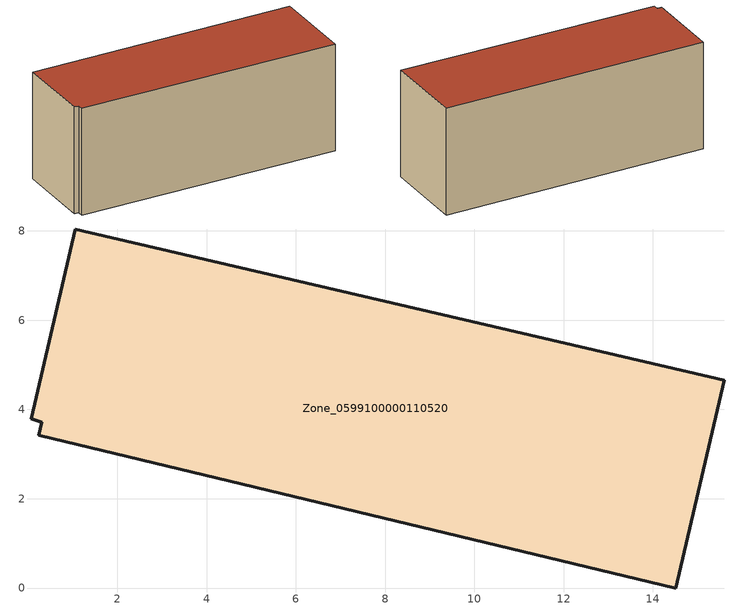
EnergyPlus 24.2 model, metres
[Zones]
Zone_0599100000110520
 floor ground (C_G): 0.07,3.79 1.06,8.04 15.6,4.65 14.51,0 0.24,3.42 0.31,3.71 z0
 wall outside (C_F): 15.6,4.65 1.06,8.04 0.07,3.79 0.31,3.71 0.24,3.42 14.51,0 15.6,4.65 z0:6.12
 roof outside (C_R): 1.06,8.04 0.07,3.79 0.31,3.71 0.24,3.42 14.51,0 15.6,4.65 z6.12
[BUILDING]
Pand.0599100000110520: North Axis=0; Terrain=City; Loads Convergence Tolerance Value=0.04; Temperature Convergence Tolerance Value=0.4; Solar Distribution=FullExterior; Maximum Number of Warmup Days=25; Minimum Number of Warmup Days=1
[Site:Location]
Rotterdam.The.Hague.AP_ZH_NLD Design_Conditions: Latitude=51.96; Longitude=4.45; Time Zone=1; Elevation=-4.5
[SITE:GROUNDTEMPERATURE:BUILDINGSURFACE]
18, 18, 18, 18, 18, 18, 18, 18, 18, 18, 18, 18
[MATERIAL] Thermal Absorptance=0.9; Solar Absorptance=0.7; Visible Absorptance=0.7
Name | Roughness | Thickness | Conductivity | Density | Specific Heat
G.TI.1946 | MediumSmooth | 0.15 | 1 | 540 | 1210
F.TI.1946 | Rough | 0.3 | 0.857143 | 1920 | 840
R.TI.1946 | MediumRough | 0.2 | 0.1 | 1500 | 1000
[CONSTRUCTION]
C_G: G.TI.1946
C_F: F.TI.1946
C_R: R.TI.1946
[ZONE]
Zone_0599100000110520: Type=1; Multiplier=1; Ceiling Height=Autocalculate; Volume=Autocalculate; Floor Area=autocalculate; Part of Total Floor Area=Yes
[ZONEINFILTRATION:DESIGNFLOWRATE]
Infil_Zone_0599100000110520: Zone or ZoneList or Space or SpaceList=Zone_0599100000110520; Schedule=AlwaysOn; Design Flow Rate Calculation Method=Flow/Area; Flow Rate per Floor Area=0.003; Constant Term Coefficient=1; Temperature Term Coefficient=0; Velocity Term Coefficient=0; Velocity Squared Term Coefficient=0
[HVACTEMPLATE:ZONE:IDEALLOADSAIRSYSTEM]
Zone_0599100000110520: Maximum Heating Supply Air Temperature=50; Minimum Cooling Supply Air Temperature=13; Maximum Heating Supply Air Humidity Ratio=0.0156; Minimum Cooling Supply Air Humidity Ratio=0.0077; Heating Limit=NoLimit; Cooling Limit=NoLimit; Dehumidification Control Type=ConstantSensibleHeatRatio; Cooling Sensible Heat Ratio=0.7; Dehumidification Setpoint=60; Humidification Control Type=None; Humidification Setpoint=30; Outdoor Air Method=None; Outdoor Air Flow Rate per Person=0.00944; Outdoor Air Flow Rate per Zone Floor Area=0; Outdoor Air Flow Rate per Zone=0; Demand Controlled Ventilation Type=None; Outdoor Air Economizer Type=NoEconomizer; Heat Recovery Type=None; Sensible Heat Recovery Effectiveness=0.7; Latent Heat Recovery Effectiveness=0.65
[ZONECONTROL:THERMOSTAT]
ThermostatControl_Zone_0599100000110520: Zone or ZoneList=Zone_0599100000110520; Control Type Schedule=DualSetpointControlType; Control 1=Thermostat_Zone_0599100000110520; Temperature Difference Between Cutout And Setpoint=0
[THERMOSTATSETPOINT:DUALSETPOINT]
Thermostat_Zone_0599100000110520: Heating Setpoint Temperature Schedule=HeatingSetpoint_Zone_0599100000110520; Cooling Setpoint Temperature Schedule=CoolingSetpoint_Zone_0599100000110520
[SCHEDULE:COMPACT]
HeatingSetpoint_Zone_0599100000110520: Through: 12/31, For: AllDays, Until: 24:00, 21
CoolingSetpoint_Zone_0599100000110520: Through: 12/31, For: AllDays, Until: 24:00, 24
DualSetpointControlType: Through: 12/31, For: AllDays, Until: 24:00, 4
AlwaysOn: Through: 12/31, For: AllDays, Until: 24:00, 1
